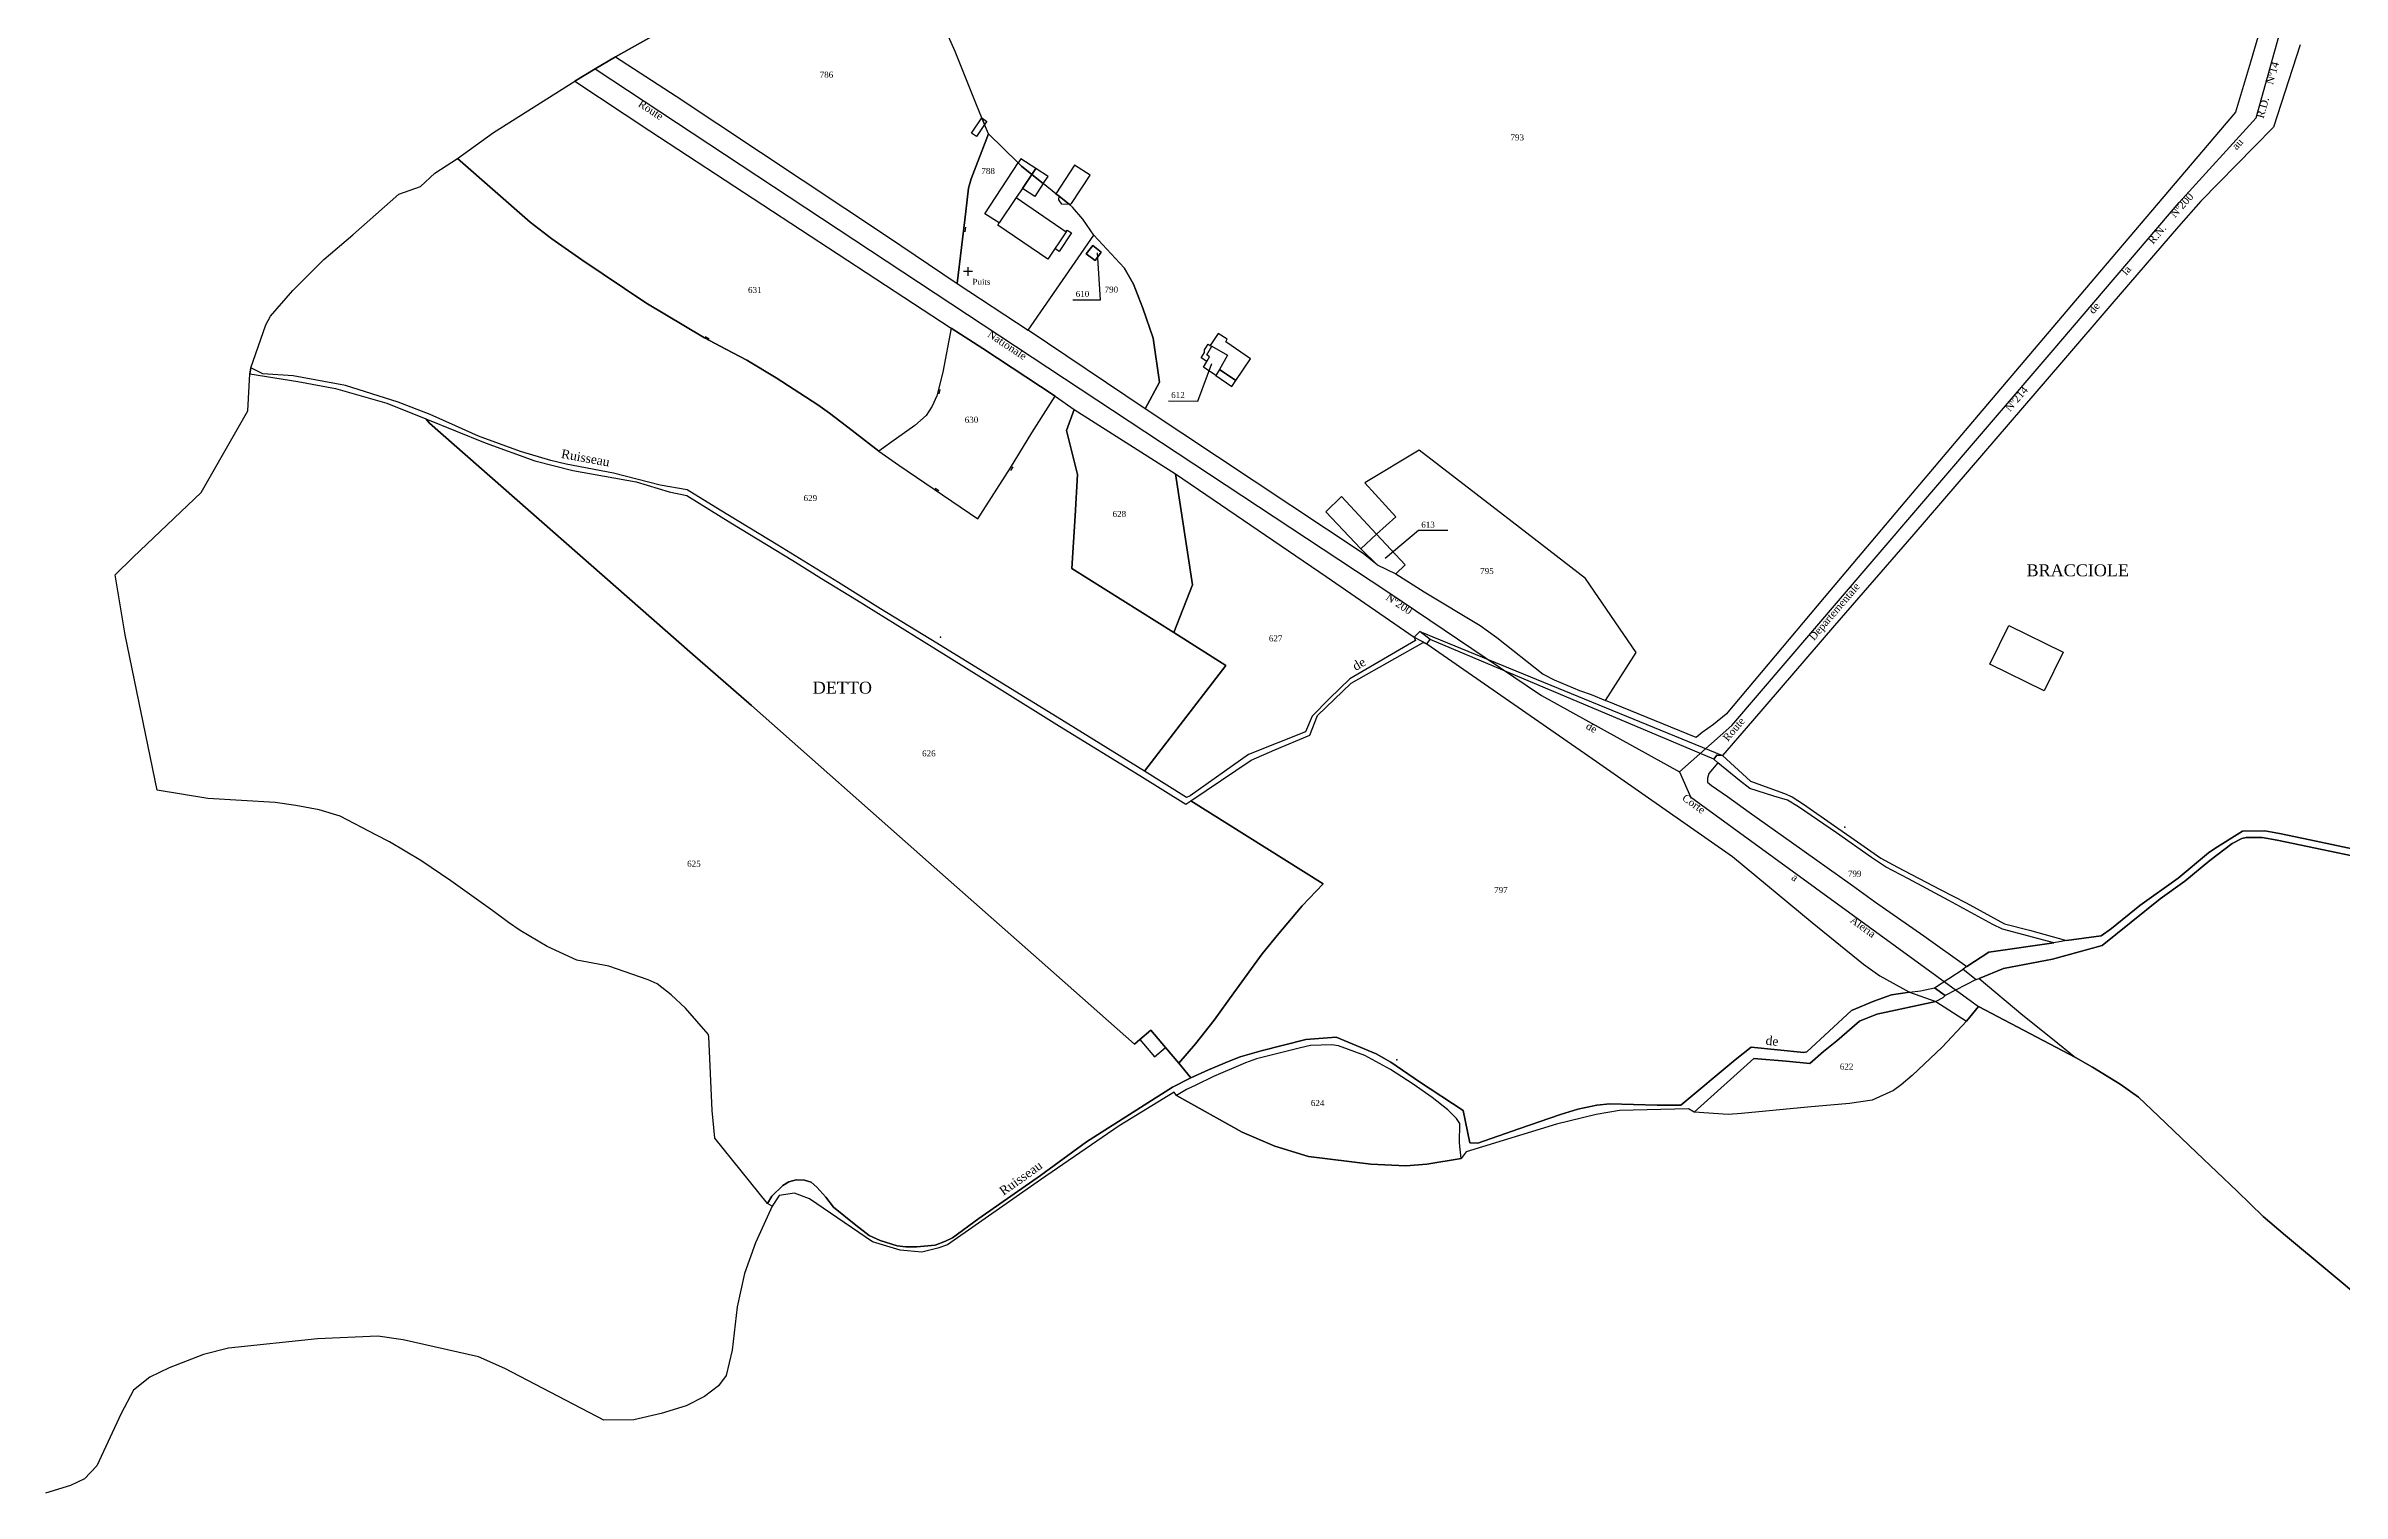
# Model space of a CAD drawing. Extents: x 1208104 to 1212743, y 6150498 to 6153217.
# Drawn here: x 1211456 to 1212223, y 6151225 to 6151709 of the extents above; entities that cross this region are included whole.
import ezdxf

# ---------------------------------------------------------------- set-up
doc = ezdxf.new("R2010")
doc.units = 0
doc.linetypes.add('CONTINU', pattern=[0])
doc.layers.get('0').update_dxf_attribs({"linetype": 'CONTINU'})
for name, color, linetype in [('1FLECHEFL', 7, 'CONTINU'), ('1LIEUDIT', 7, 'CONTINU'), ('1PARCELLE', 7, 'CONTINU'), ('1SECTION', 7, 'CONTINU'), ('1SUBDSECT', 7, 'CONTINU'), ('1TRONFLUV', 7, 'CONTINU'), ('1TROUPARCELLE', 7, 'CONTINU'), ('1ZONCOMM', 7, 'CONTINU'), ('3BATIDUR', 7, 'CONTINU'), ('3BATILEGER', 7, 'CONTINU'), ('3CALVAIRE', 7, 'CONTINU'), ('3CALVAIRETEX', 7, 'CONTINU'), ('3FISCLINE', 7, 'CONTINUOUS'), ('3FLECHEPAR', 7, 'CONTINU'), ('3LIEUDITTEX', 7, 'CONTINU'), ('3MURNONMI', 7, 'CONTINU'), ('3PARCELLETEX', 7, 'CONTINU'), ('3PISCINE', 7, 'CONTINUOUS'), ('3PONT', 7, 'CONTINU'), ('3TRONFLUVTEX', 7, 'CONTINU'), ('3ZONCOMMTEX', 7, 'CONTINU')]:
    doc.layers.add(name, color=color, linetype=linetype)
doc.styles.get("Standard").update_dxf_attribs({"font": 'Times New Roman'})

# ---------------------------------------------------------------- blocks, each defined once
blk = doc.blocks.new('MURNOMI')
blk.add_line((-0.75, 0.5), (0.75, 0.5))
blk = doc.blocks.new('FLECHRU1')
blk.add_point((0, 0))
blk = doc.blocks.new('DETATOPO')
for points in [[(-1.5, 0), (1.5, 0)], [(0, -1.5), (0, 1.5)]]:
    blk.add_lwpolyline(points)

msp = doc.modelspace()

# ---------------------------------------------------------------- linework, layer by layer
at = {"layer": '1LIEUDIT'}
msp.add_lwpolyline([(1211724.59, 6151749.61), (1211646.03, 6151705.49), (1211639.32, 6151701.45), (1211632.53, 6151697.38), (1211657.57, 6151680.72), (1211758.35, 6151614.8), (1211768.92, 6151607.96), (1211793.09, 6151591.99), (1211799.47, 6151587.63), (1211833.28, 6151566.06), (1211883.66, 6151531.69), (1211913.1, 6151511.48), (1211917.28, 6151509.2), (1211917.28, 6151509.2), (1211974.01, 6151469.94), (1212019.56, 6151438.18), (1212046.17, 6151416.05), (1212063.31, 6151402.15), (1212068.84, 6151398.19), (1212078.73, 6151392.82), (1212087.54, 6151389.66), (1212097.75, 6151383.05), (1212101.82, 6151388), (1212134.17, 6151370.95), (1212139.84, 6151367.69), (1212149.17, 6151362.02), (1212155.22, 6151357.63), (1212162, 6151351.28), (1212174.7, 6151339.14), (1212188.28, 6151326.23), (1212196.99, 6151317.81), (1212204.39, 6151311.39), (1212219.03, 6151299.23), (1212230.45, 6151289.64)], dxfattribs=at)
msp.add_lwpolyline([(1211917.28, 6151509.2), (1211974.01, 6151469.94), (1212019.56, 6151438.18), (1212046.17, 6151416.05), (1212063.31, 6151402.15), (1212068.84, 6151398.19), (1212078.73, 6151392.82), (1212087.54, 6151389.66), (1212097.75, 6151383.05), (1212089.66, 6151374.34), (1212079.59, 6151364.86), (1212075.97, 6151361.74), (1212073.33, 6151359.91), (1212066.24, 6151356.72), (1212058.67, 6151355.56), (1212044.6, 6151354.37), (1212022.52, 6151352.24), (1212018.08, 6151351.9), (1212006.77, 6151352.7), (1212004.83, 6151353.81), (1211981.77, 6151353.21), (1211973.94, 6151351.85), (1211960.67, 6151348.67), (1211930.43, 6151339.42), (1211928.84, 6151337.22), (1211917.34, 6151335.29), (1211910.33, 6151334.66), (1211898.64, 6151335.32), (1211877.73, 6151337.86), (1211866.49, 6151341.24), (1211855.64, 6151346), (1211833.62, 6151358.27), (1211832.89, 6151359.33), (1211814.51, 6151348.07), (1211788.19, 6151329.99), (1211757.11, 6151308.29), (1211753.8, 6151307.24), (1211748.44, 6151305.88), (1211741.26, 6151306.57), (1211731.95, 6151309.31), (1211710.94, 6151323.69), (1211705.89, 6151325.61), (1211700.81, 6151324.8), (1211698.45, 6151321.25), (1211696.88, 6151322.12), (1211679.29, 6151343.99), (1211678.39, 6151353.17), (1211677.26, 6151377.95), (1211677.03, 6151378.74), (1211669.45, 6151387.38), (1211664.73, 6151391.87), (1211660, 6151395.52), (1211656.95, 6151396.89), (1211643.82, 6151401.48), (1211633.12, 6151403.43), (1211623.24, 6151408.02), (1211614.18, 6151413.41), (1211610.29, 6151416.07), (1211605.02, 6151419.97), (1211591.02, 6151430.05), (1211580.94, 6151436.76), (1211570.5, 6151443.08), (1211565.89, 6151445.41), (1211553.97, 6151451.63), (1211547.04, 6151453.7), (1211539.15, 6151455.17), (1211532.3, 6151456.16), (1211509.73, 6151457.57), (1211492.85, 6151460.26), (1211482.09, 6151512.23), (1211478.83, 6151532.35), (1211484.83, 6151538.21), (1211507.54, 6151559.82), (1211523.2, 6151587.17), (1211523.79, 6151599.52), (1211524.14, 6151601.46), (1211529.13, 6151615.85), (1211530.71, 6151618.74), (1211538.16, 6151627.41), (1211548.51, 6151637.77), (1211558.22, 6151646), (1211573.66, 6151659.53), (1211580.89, 6151662.16), (1211585.72, 6151666.59), (1211593.29, 6151671.52), (1211605.24, 6151680.13), (1211632.53, 6151697.38), (1211657.57, 6151680.72), (1211758.35, 6151614.8), (1211768.92, 6151607.96), (1211793.09, 6151591.99), (1211799.47, 6151587.63), (1211833.28, 6151566.06), (1211883.66, 6151531.69), (1211913.1, 6151511.48), (1211917.28, 6151509.2)], close=True, dxfattribs=at)
at = {"layer": '1PARCELLE'}
for points in [[(1211724.59, 6151749.61), (1211646.03, 6151705.49), (1211666.34, 6151692.38), (1211736.63, 6151645.66), (1211760.31, 6151629.73), (1211763.21, 6151653.78), (1211764.12, 6151661.62), (1211764.99, 6151664.66), (1211770.78, 6151679.74), (1211769.49, 6151682.83), (1211768.52, 6151685.13), (1211766.72, 6151689.45), (1211759.6, 6151707.29), (1211755.77, 6151716.08), (1211752.61, 6151720.47), (1211742.86, 6151731.9), (1211724.59, 6151749.61)], [(1211593.29, 6151671.52), (1211605.24, 6151680.13), (1211632.53, 6151697.38), (1211657.57, 6151680.72), (1211758.35, 6151614.8), (1211755.55, 6151600.1), (1211753.46, 6151592.18), (1211751.97, 6151588.69), (1211749.92, 6151585.54), (1211746.2, 6151582.22), (1211740, 6151577.86), (1211734.13, 6151573.67), (1211725.21, 6151580.5), (1211717.64, 6151586.38), (1211713.74, 6151589.15), (1211699.74, 6151598.11), (1211689.98, 6151604.11), (1211682.94, 6151607.78), (1211675.82, 6151611.51), (1211656.16, 6151623.28), (1211634.87, 6151637.57), (1211624.79, 6151644.65), (1211617.57, 6151650.2), (1211593.29, 6151671.52)], [(1211784.04, 6151614.07), (1211805.99, 6151645.86), (1211802.28, 6151651.19), (1211798.86, 6151655.23), (1211797.82, 6151656.07), (1211794.36, 6151658.85), (1211793.31, 6151659.69), (1211789.09, 6151663.09), (1211785.28, 6151666.16), (1211781.85, 6151668.93), (1211780.69, 6151670.06), (1211770.78, 6151679.74), (1211764.99, 6151664.66), (1211764.12, 6151661.62), (1211763.21, 6151653.78), (1211760.31, 6151629.73), (1211784.04, 6151614.07)], [(1211524.14, 6151601.46), (1211529.13, 6151615.85), (1211530.71, 6151618.74), (1211538.16, 6151627.41), (1211548.51, 6151637.77), (1211558.22, 6151646), (1211573.66, 6151659.53), (1211580.89, 6151662.16), (1211585.72, 6151666.59), (1211593.29, 6151671.52), (1211617.57, 6151650.2), (1211624.79, 6151644.65), (1211634.87, 6151637.57), (1211656.16, 6151623.28), (1211675.82, 6151611.51), (1211682.94, 6151607.78), (1211689.98, 6151604.11), (1211699.74, 6151598.11), (1211713.74, 6151589.15), (1211717.64, 6151586.38), (1211725.21, 6151580.5), (1211734.13, 6151573.67), (1211740.83, 6151568.95), (1211767.2, 6151551.03), (1211778.09, 6151568.06), (1211785.32, 6151579.73), (1211793.09, 6151591.99), (1211799.47, 6151587.63), (1211796.9, 6151580.52), (1211800.57, 6151565.88), (1211799.71, 6151552.04), (1211798.64, 6151534.41), (1211832.69, 6151512.98), (1211850.15, 6151501.97), (1211822.9, 6151466.69), (1211793.79, 6151484.7), (1211764.5, 6151502.65), (1211753.51, 6151509.4), (1211734.72, 6151520.88), (1211720.6, 6151529.71), (1211700.38, 6151542.2), (1211681.06, 6151553.95), (1211669.98, 6151560.76), (1211660.98, 6151562.29), (1211645.45, 6151566.33), (1211629.53, 6151569.31), (1211624.45, 6151570.54), (1211614.35, 6151573.56), (1211600.29, 6151578.65), (1211592.54, 6151582.08), (1211584.14, 6151585.9), (1211573.46, 6151590.06), (1211555.78, 6151595.61), (1211538.28, 6151598.78), (1211528.11, 6151599.48), (1211524.14, 6151601.46)], [(1211784.04, 6151614.07), (1211805.99, 6151645.86), (1211816.18, 6151634.91), (1211819.22, 6151629.52), (1211822.34, 6151621.42), (1211825.84, 6151611.42), (1211827.96, 6151596.75), (1211823.13, 6151587.84), (1211784.04, 6151614.07)], [(1211805.62, 6151642.38), (1211803.46, 6151639.58), (1211806.44, 6151637.38), (1211808.45, 6151640.19), (1211805.62, 6151642.38)], [(1211734.13, 6151573.67), (1211740.83, 6151568.95), (1211767.2, 6151551.03), (1211778.09, 6151568.06), (1211785.32, 6151579.73), (1211793.09, 6151591.99), (1211768.92, 6151607.96), (1211758.35, 6151614.8), (1211755.55, 6151600.1), (1211753.46, 6151592.18), (1211751.97, 6151588.69), (1211749.92, 6151585.54), (1211746.2, 6151582.22), (1211740, 6151577.86), (1211734.13, 6151573.67)], [(1211847.96, 6151600.99), (1211846.77, 6151598.96), (1211842.69, 6151601.72), (1211843.82, 6151603.64), (1211841.92, 6151604.82), (1211843.04, 6151606.66), (1211842.97, 6151607.47), (1211844.18, 6151609.43), (1211844.92, 6151609), (1211845.43, 6151608.72), (1211850.72, 6151605.72), (1211847.96, 6151600.99)], [(1211484.83, 6151538.21), (1211507.54, 6151559.82), (1211523.2, 6151587.17), (1211523.79, 6151599.52), (1211539.91, 6151596.99), (1211552.44, 6151594.55), (1211569.59, 6151589.71), (1211582.69, 6151584.49), (1211583.88, 6151582.97), (1211670.91, 6151506.58), (1211691.49, 6151488.6), (1211750.76, 6151436.19), (1211787.76, 6151403.64), (1211819.56, 6151375.36), (1211821.39, 6151376.92), (1211825.09, 6151380.02), (1211830.01, 6151374.28), (1211834.42, 6151369), (1211838.42, 6151364.09), (1211832.29, 6151361.03), (1211821.55, 6151354.27), (1211803.53, 6151342.74), (1211788.19, 6151331.46), (1211779.41, 6151325.31), (1211767.51, 6151317.1), (1211758.79, 6151310.66), (1211756.45, 6151309.55), (1211752.9, 6151308.2), (1211746.8, 6151307.59), (1211743.1, 6151307.64), (1211740.3, 6151308.01), (1211734.54, 6151309.71), (1211730.88, 6151311.43), (1211726.43, 6151314.9), (1211718.92, 6151320.88), (1211716.43, 6151324.22), (1211713.35, 6151327.62), (1211711.44, 6151329.29), (1211709.21, 6151329.92), (1211706.5, 6151329.98), (1211704.02, 6151329.31), (1211701.98, 6151328.14), (1211698.32, 6151324.56), (1211696.88, 6151322.12), (1211679.29, 6151343.99), (1211678.39, 6151353.17), (1211677.26, 6151377.95), (1211677.03, 6151378.74), (1211669.45, 6151387.38), (1211664.73, 6151391.87), (1211660, 6151395.52), (1211656.95, 6151396.89), (1211643.82, 6151401.48), (1211633.12, 6151403.43), (1211623.24, 6151408.02), (1211614.18, 6151413.41), (1211610.29, 6151416.07), (1211605.02, 6151419.97), (1211591.02, 6151430.05), (1211580.94, 6151436.76), (1211570.5, 6151443.08), (1211565.89, 6151445.41), (1211553.97, 6151451.63), (1211547.04, 6151453.7), (1211539.15, 6151455.17), (1211532.3, 6151456.16), (1211509.73, 6151457.57), (1211492.85, 6151460.26), (1211482.09, 6151512.23), (1211478.83, 6151532.35), (1211484.83, 6151538.21)], [(1211834.42, 6151369), (1211830.01, 6151374.28), (1211825.09, 6151380.02), (1211821.39, 6151376.92), (1211819.56, 6151375.36), (1211787.76, 6151403.64), (1211750.76, 6151436.19), (1211691.49, 6151488.6), (1211670.91, 6151506.58), (1211583.88, 6151582.97), (1211582.69, 6151584.49), (1211602.55, 6151576.4), (1211619.09, 6151570.42), (1211631.85, 6151567.15), (1211652.96, 6151563.37), (1211663.99, 6151560.07), (1211669.92, 6151558.83), (1211684.62, 6151549.74), (1211705.39, 6151537.04), (1211714.97, 6151531.09), (1211726.6, 6151523.92), (1211752.45, 6151507.88), (1211773.46, 6151494.88), (1211794.56, 6151481.74), (1211821.4, 6151465.19), (1211836.75, 6151455.63), (1211838.45, 6151456.76), (1211882.63, 6151428.96), (1211875.66, 6151421.6), (1211867.27, 6151411.76), (1211862.29, 6151405.55), (1211852.77, 6151392.55), (1211846.24, 6151383.46), (1211840, 6151375.49), (1211834.42, 6151369)], [(1211833.28, 6151566.06), (1211838.98, 6151528.92), (1211832.69, 6151512.98), (1211798.64, 6151534.41), (1211799.71, 6151552.04), (1211800.57, 6151565.88), (1211796.9, 6151580.52), (1211799.47, 6151587.63), (1211833.28, 6151566.06)], [(1211977.05, 6151490.32), (1211987.37, 6151506.28), (1211970.36, 6151531.05), (1211945.86, 6151550.02), (1211914.82, 6151574.02), (1211896.62, 6151563.11), (1211906.99, 6151551.66), (1211900.55, 6151545.94), (1211910.04, 6151535.6), (1211906.93, 6151532.59), (1211916.48, 6151526.59), (1211935.12, 6151515.37), (1211940.71, 6151511.39), (1211956.28, 6151499.05), (1211959.92, 6151497.24), (1211968.37, 6151493.66), (1211972.31, 6151492.26), (1211977.05, 6151490.32)], [(1211833.28, 6151566.06), (1211883.66, 6151531.69), (1211913.1, 6151511.48), (1211913.5, 6151510.36), (1211891.61, 6151497.51), (1211884.82, 6151490.97), (1211878.97, 6151485.09), (1211876.74, 6151479.81), (1211857.72, 6151472.19), (1211838.2, 6151458.43), (1211837, 6151457.88), (1211822.9, 6151466.69), (1211850.15, 6151501.97), (1211832.69, 6151512.98), (1211838.98, 6151528.92), (1211833.28, 6151566.06)], [(1211900.55, 6151545.94), (1211888.83, 6151558.51), (1211883.54, 6151553.41), (1211895.26, 6151541), (1211900.72, 6151535.63), (1211906.93, 6151532.59), (1211910.04, 6151535.6), (1211900.55, 6151545.94)], [(1211838.42, 6151364.09), (1211834.42, 6151369), (1211840, 6151375.49), (1211846.24, 6151383.46), (1211852.77, 6151392.55), (1211862.29, 6151405.55), (1211867.27, 6151411.76), (1211875.66, 6151421.6), (1211882.63, 6151428.96), (1211838.45, 6151456.76), (1211858.61, 6151470.35), (1211866.52, 6151473.76), (1211878.24, 6151478.75), (1211880.78, 6151485.28), (1211892.01, 6151496.06), (1211906.62, 6151504.32), (1211916.15, 6151509.67), (1211917.28, 6151509.2), (1211974.01, 6151469.94), (1212019.56, 6151438.18), (1212046.17, 6151416.05), (1212063.31, 6151402.15), (1212068.84, 6151398.19), (1212078.73, 6151392.82), (1212072.66, 6151391.94), (1212066.83, 6151389.78), (1212059.31, 6151386.69), (1212044.41, 6151372.88), (1212043.43, 6151372.58), (1212025.81, 6151374.39), (1212020.43, 6151370.12), (1212002.25, 6151355.02), (1211994.38, 6151355.02), (1211978.52, 6151355.4), (1211974.13, 6151355), (1211967.77, 6151353.7), (1211962.04, 6151351.93), (1211948.13, 6151347.06), (1211934.39, 6151342.25), (1211931.71, 6151342.4), (1211929.44, 6151353.24), (1211914.91, 6151362.81), (1211905.35, 6151369.4), (1211900.39, 6151372.2), (1211887.03, 6151377.75), (1211876.83, 6151376.91), (1211861.9, 6151373.21), (1211854.91, 6151371.16), (1211851.24, 6151369.67), (1211844.38, 6151366.76), (1211838.42, 6151364.09)], [(1212105.21, 6151406.11), (1212126.98, 6151409.28), (1212109.79, 6151413.84), (1212106.56, 6151415.4), (1212091.84, 6151423.41), (1212078.41, 6151430.63), (1212070.74, 6151434.68), (1212066.05, 6151437.82), (1212054.27, 6151446.06), (1212041.65, 6151454.79), (1212037.95, 6151457), (1212033.36, 6151458.28), (1212025.29, 6151460.89), (1212021.89, 6151463.49), (1212014.67, 6151469.5), (1212011.61, 6151465.84), (1212011.12, 6151464.37), (1212011.2, 6151462.96), (1212012.51, 6151461.91), (1212017.84, 6151458.18), (1212025.09, 6151453), (1212039.3, 6151442.88), (1212059.69, 6151428.46), (1212067.03, 6151423.13), (1212083.53, 6151411.58), (1212097.85, 6151401.41), (1212105.21, 6151406.11)], [(1212067.8, 6151385.44), (1212087.54, 6151389.66), (1212097.75, 6151383.05), (1212089.66, 6151374.34), (1212079.59, 6151364.86), (1212075.97, 6151361.74), (1212073.33, 6151359.91), (1212066.24, 6151356.72), (1212058.67, 6151355.56), (1212044.6, 6151354.37), (1212022.52, 6151352.24), (1212018.08, 6151351.9), (1212006.77, 6151352.7), (1212026.71, 6151370.61), (1212037.52, 6151369.7), (1212045.36, 6151368.92), (1212050, 6151372.9), (1212054.37, 6151376.45), (1212062.02, 6151383.06), (1212067.8, 6151385.44)], [(1211836.96, 6151360.29), (1211833.62, 6151358.27), (1211855.64, 6151346), (1211866.49, 6151341.24), (1211877.73, 6151337.86), (1211898.64, 6151335.32), (1211910.33, 6151334.66), (1211917.34, 6151335.29), (1211928.84, 6151337.22), (1211928.28, 6151342.38), (1211928.4, 6151348.87), (1211927.23, 6151350.57), (1211924.3, 6151353.48), (1211919.14, 6151357.61), (1211912.77, 6151362.03), (1211905.21, 6151366.9), (1211896.6, 6151371.55), (1211887.78, 6151374.79), (1211885.57, 6151375.17), (1211878.4, 6151374.93), (1211875.13, 6151374.2), (1211860.44, 6151370.49), (1211856.74, 6151369.12), (1211846.03, 6151364.58), (1211840.1, 6151361.65), (1211836.96, 6151360.29)]]:
    msp.add_lwpolyline(points, close=True, dxfattribs=at)
for points in [[(1212195.96, 6151714.76), (1212192.72, 6151703.66), (1212187.7, 6151687.02), (1212139.08, 6151629.76), (1212098.54, 6151581.99), (1212077.12, 6151556.67), (1212050.22, 6151524.73), (1212017.36, 6151485.74), (1212013.16, 6151482.31), (1212009.43, 6151479.62), (1212007.38, 6151477.89), (1211977.05, 6151490.32), (1211977.05, 6151490.32), (1211987.37, 6151506.28), (1211970.36, 6151531.05), (1211945.86, 6151550.02), (1211914.82, 6151574.02), (1211896.62, 6151563.11), (1211906.99, 6151551.66), (1211900.55, 6151545.94), (1211888.83, 6151558.51), (1211883.54, 6151553.41), (1211895.26, 6151541), (1211900.72, 6151535.63), (1211896, 6151539.42), (1211823.13, 6151587.84), (1211827.96, 6151596.75), (1211825.84, 6151611.42), (1211822.34, 6151621.42), (1211819.22, 6151629.52), (1211816.18, 6151634.91), (1211805.99, 6151645.86), (1211802.28, 6151651.19), (1211798.86, 6151655.23), (1211797.82, 6151656.07), (1211794.36, 6151658.85), (1211793.31, 6151659.69), (1211789.09, 6151663.09), (1211785.28, 6151666.16), (1211781.85, 6151668.93), (1211780.69, 6151670.06), (1211770.78, 6151679.74), (1211769.49, 6151682.83), (1211768.52, 6151685.13), (1211766.72, 6151689.45), (1211759.6, 6151707.29), (1211755.77, 6151716.08)], [(1212209.34, 6151709.51), (1212200.38, 6151681.96), (1212194.01, 6151675.51), (1212176.08, 6151657.23), (1212168.63, 6151648.81), (1212146.4, 6151622.86), (1212129.54, 6151603.3), (1212107.55, 6151577.78), (1212080.19, 6151545.94), (1212053.63, 6151515.35), (1212026.24, 6151483.47), (1212016.14, 6151471.86), (1212025.51, 6151463.29), (1212036.88, 6151459.19), (1212039.43, 6151458.03), (1212043.22, 6151455.61), (1212054.78, 6151447.66), (1212059.09, 6151444.64), (1212069.16, 6151437.55), (1212074.74, 6151434.59), (1212089, 6151427.12), (1212097.71, 6151422.59), (1212110.43, 6151415.67), (1212118.78, 6151413.47), (1212118.78, 6151413.47), (1212131.24, 6151410.09), (1212142.79, 6151411.63), (1212146.24, 6151414.1), (1212155.71, 6151421.74), (1212168.53, 6151430.92), (1212178.68, 6151439.33), (1212180.8, 6151440.86), (1212190.1, 6151446.59), (1212197.52, 6151446.66), (1212202.42, 6151445.86), (1212212.57, 6151443.73), (1212230.98, 6151439.79)], [(1212226.75, 6151438.35), (1212219.25, 6151439.88), (1212201.67, 6151443.63), (1212196.61, 6151444.49), (1212191.3, 6151444.5), (1212189.81, 6151444.13), (1212186.61, 6151442.51), (1212179.14, 6151436.82), (1212170.72, 6151429.91), (1212162.48, 6151424.01), (1212143.14, 6151408.38), (1212126.55, 6151403.83), (1212110.12, 6151400.73), (1212101.98, 6151397.3), (1212116.64, 6151385.14), (1212126.55, 6151377.12), (1212134.17, 6151370.95), (1212139.84, 6151367.69), (1212149.17, 6151362.02), (1212155.22, 6151357.63), (1212162, 6151351.28), (1212174.7, 6151339.14), (1212188.28, 6151326.23), (1212196.99, 6151317.81), (1212204.39, 6151311.39), (1212219.03, 6151299.23), (1212230.45, 6151289.64)]]:
    msp.add_lwpolyline(points, dxfattribs=at)
at = {"layer": '1SECTION'}
msp.add_lwpolyline([(1212230.45, 6151289.64), (1212219.03, 6151299.23), (1212204.39, 6151311.39), (1212196.99, 6151317.81), (1212188.28, 6151326.23), (1212174.7, 6151339.14), (1212162, 6151351.28), (1212155.22, 6151357.63), (1212149.17, 6151362.02), (1212139.84, 6151367.69), (1212134.17, 6151370.95), (1212101.82, 6151388), (1212097.75, 6151383.05), (1212089.66, 6151374.34), (1212079.59, 6151364.86), (1212075.97, 6151361.74), (1212073.33, 6151359.91), (1212066.24, 6151356.72), (1212058.67, 6151355.56), (1212044.6, 6151354.37), (1212022.52, 6151352.24), (1212018.08, 6151351.9), (1212006.77, 6151352.7), (1212004.83, 6151353.81), (1211981.77, 6151353.21), (1211973.94, 6151351.85), (1211960.67, 6151348.67), (1211930.43, 6151339.42), (1211928.84, 6151337.22), (1211917.34, 6151335.29), (1211910.33, 6151334.66), (1211898.64, 6151335.32), (1211877.73, 6151337.86), (1211866.49, 6151341.24), (1211855.64, 6151346), (1211833.62, 6151358.27), (1211832.89, 6151359.33), (1211814.51, 6151348.07), (1211788.19, 6151329.99), (1211757.11, 6151308.29), (1211753.8, 6151307.24), (1211748.44, 6151305.88), (1211741.26, 6151306.57), (1211731.95, 6151309.31), (1211710.94, 6151323.69), (1211705.89, 6151325.61), (1211700.81, 6151324.8), (1211698.45, 6151321.25), (1211692.91, 6151308.95), (1211689.23, 6151298.75), (1211686.72, 6151287.55), (1211685.13, 6151273.09), (1211683.1, 6151264.58), (1211680.52, 6151261.13), (1211675.86, 6151257.65), (1211669.71, 6151254.51), (1211661.34, 6151251.95), (1211652.16, 6151249.85), (1211642.15, 6151249.63), (1211609.09, 6151266.97), (1211600.25, 6151270.85), (1211575.13, 6151276.59), (1211566.64, 6151277.76), (1211546.44, 6151276.9), (1211516.63, 6151273.76), (1211508.36, 6151271.65), (1211496.85, 6151267.2), (1211490.33, 6151264.08), (1211484.89, 6151259.75), (1211480.77, 6151251.91), (1211472.64, 6151234.42), (1211468.53, 6151230.09), (1211463.84, 6151227.86), (1211455.47, 6151225.31)], dxfattribs=at)
at = {"layer": '1SUBDSECT'}
msp.add_lwpolyline([(1212230.45, 6151289.64), (1212219.03, 6151299.23), (1212204.39, 6151311.39), (1212196.99, 6151317.81), (1212188.28, 6151326.23), (1212174.7, 6151339.14), (1212162, 6151351.28), (1212155.22, 6151357.63), (1212149.17, 6151362.02), (1212139.84, 6151367.69), (1212134.17, 6151370.95), (1212101.82, 6151388), (1212097.75, 6151383.05), (1212089.66, 6151374.34), (1212079.59, 6151364.86), (1212075.97, 6151361.74), (1212073.33, 6151359.91), (1212066.24, 6151356.72), (1212058.67, 6151355.56), (1212044.6, 6151354.37), (1212022.52, 6151352.24), (1212018.08, 6151351.9), (1212006.77, 6151352.7), (1212004.83, 6151353.81), (1211981.77, 6151353.21), (1211973.94, 6151351.85), (1211960.67, 6151348.67), (1211930.43, 6151339.42), (1211928.84, 6151337.22), (1211917.34, 6151335.29), (1211910.33, 6151334.66), (1211898.64, 6151335.32), (1211877.73, 6151337.86), (1211866.49, 6151341.24), (1211855.64, 6151346), (1211833.62, 6151358.27), (1211832.89, 6151359.33), (1211814.51, 6151348.07), (1211788.19, 6151329.99), (1211757.11, 6151308.29), (1211753.8, 6151307.24), (1211748.44, 6151305.88), (1211741.26, 6151306.57), (1211731.95, 6151309.31), (1211710.94, 6151323.69), (1211705.89, 6151325.61), (1211700.81, 6151324.8), (1211698.45, 6151321.25), (1211698.45, 6151321.25), (1211696.88, 6151322.12), (1211679.29, 6151343.99), (1211678.39, 6151353.17), (1211677.26, 6151377.95), (1211677.03, 6151378.74), (1211669.45, 6151387.38), (1211664.73, 6151391.87), (1211660, 6151395.52), (1211656.95, 6151396.89), (1211643.82, 6151401.48), (1211633.12, 6151403.43), (1211623.24, 6151408.02), (1211614.18, 6151413.41), (1211610.29, 6151416.07), (1211605.02, 6151419.97), (1211591.02, 6151430.05), (1211580.94, 6151436.76), (1211570.5, 6151443.08), (1211565.89, 6151445.41), (1211553.97, 6151451.63), (1211547.04, 6151453.7), (1211539.15, 6151455.17), (1211532.3, 6151456.16), (1211509.73, 6151457.57), (1211492.85, 6151460.26), (1211482.09, 6151512.23), (1211478.83, 6151532.35), (1211484.83, 6151538.21), (1211507.54, 6151559.82), (1211523.2, 6151587.17), (1211523.79, 6151599.52), (1211524.14, 6151601.46), (1211529.13, 6151615.85), (1211530.71, 6151618.74), (1211538.16, 6151627.41), (1211548.51, 6151637.77), (1211558.22, 6151646), (1211573.66, 6151659.53), (1211580.89, 6151662.16), (1211585.72, 6151666.59), (1211593.29, 6151671.52), (1211605.24, 6151680.13), (1211632.53, 6151697.38), (1211639.32, 6151701.45), (1211646.03, 6151705.49), (1211724.59, 6151749.61)], dxfattribs=at)
at = {"layer": '1TRONFLUV'}
for points in [[(1211917.28, 6151509.2), (1211918.42, 6151510.67), (1211914.94, 6151513.33), (1211913.1, 6151511.48), (1211913.5, 6151510.36), (1211891.61, 6151497.51), (1211884.82, 6151490.97), (1211878.97, 6151485.09), (1211876.74, 6151479.81), (1211857.72, 6151472.19), (1211838.2, 6151458.43), (1211837, 6151457.88), (1211822.9, 6151466.69), (1211793.79, 6151484.7), (1211764.5, 6151502.65), (1211753.51, 6151509.4), (1211734.72, 6151520.88), (1211720.6, 6151529.71), (1211700.38, 6151542.2), (1211681.06, 6151553.95), (1211669.98, 6151560.76), (1211660.98, 6151562.29), (1211645.45, 6151566.33), (1211629.53, 6151569.31), (1211624.45, 6151570.54), (1211614.35, 6151573.56), (1211600.29, 6151578.65), (1211592.54, 6151582.08), (1211584.14, 6151585.9), (1211573.46, 6151590.06), (1211555.78, 6151595.61), (1211538.28, 6151598.78), (1211528.11, 6151599.48), (1211524.14, 6151601.46), (1211523.79, 6151599.52), (1211539.91, 6151596.99), (1211552.44, 6151594.55), (1211569.59, 6151589.71), (1211582.69, 6151584.49), (1211602.55, 6151576.4), (1211619.09, 6151570.42), (1211631.85, 6151567.15), (1211652.96, 6151563.37), (1211663.99, 6151560.07), (1211669.92, 6151558.83), (1211684.62, 6151549.74), (1211705.39, 6151537.04), (1211714.97, 6151531.09), (1211726.6, 6151523.92), (1211752.45, 6151507.88), (1211773.46, 6151494.88), (1211794.56, 6151481.74), (1211821.4, 6151465.19), (1211836.75, 6151455.63), (1211838.45, 6151456.76), (1211858.61, 6151470.35), (1211866.52, 6151473.76), (1211878.24, 6151478.75), (1211880.78, 6151485.28), (1211892.01, 6151496.06), (1211906.62, 6151504.32), (1211916.15, 6151509.67), (1211917.28, 6151509.2)], [(1212131.24, 6151410.09), (1212126.98, 6151409.28), (1212109.79, 6151413.84), (1212106.56, 6151415.4), (1212091.84, 6151423.41), (1212078.41, 6151430.63), (1212070.74, 6151434.68), (1212066.05, 6151437.82), (1212054.27, 6151446.06), (1212041.65, 6151454.79), (1212037.95, 6151457), (1212033.36, 6151458.28), (1212025.29, 6151460.89), (1212021.89, 6151463.49), (1212014.67, 6151469.5), (1212013.25, 6151470.71), (1212014.34, 6151472.01), (1212016.14, 6151471.86), (1212025.51, 6151463.29), (1212036.88, 6151459.19), (1212039.43, 6151458.03), (1212043.22, 6151455.61), (1212054.78, 6151447.66), (1212059.09, 6151444.64), (1212069.16, 6151437.55), (1212074.74, 6151434.59), (1212089, 6151427.12), (1212097.71, 6151422.59), (1212110.43, 6151415.67), (1212118.78, 6151413.47), (1212131.24, 6151410.09)], [(1212087.54, 6151389.66), (1212067.8, 6151385.44), (1212062.02, 6151383.06), (1212054.37, 6151376.45), (1212050, 6151372.9), (1212045.36, 6151368.92), (1212037.52, 6151369.7), (1212026.71, 6151370.61), (1212006.77, 6151352.7), (1212004.83, 6151353.81), (1211981.77, 6151353.21), (1211973.94, 6151351.85), (1211960.67, 6151348.67), (1211930.43, 6151339.42), (1211928.84, 6151337.22), (1211928.28, 6151342.38), (1211928.4, 6151348.87), (1211927.23, 6151350.57), (1211924.3, 6151353.48), (1211919.14, 6151357.61), (1211912.77, 6151362.03), (1211905.21, 6151366.9), (1211896.6, 6151371.55), (1211887.78, 6151374.79), (1211885.57, 6151375.17), (1211878.4, 6151374.93), (1211875.13, 6151374.2), (1211860.44, 6151370.49), (1211856.74, 6151369.12), (1211846.03, 6151364.58), (1211840.1, 6151361.65), (1211836.96, 6151360.29), (1211833.62, 6151358.27), (1211832.89, 6151359.33), (1211814.51, 6151348.07), (1211788.19, 6151329.99), (1211757.11, 6151308.29), (1211753.8, 6151307.24), (1211748.44, 6151305.88), (1211741.26, 6151306.57), (1211731.95, 6151309.31), (1211710.94, 6151323.69), (1211705.89, 6151325.61), (1211700.81, 6151324.8), (1211698.45, 6151321.25), (1211696.88, 6151322.12), (1211698.32, 6151324.56), (1211701.98, 6151328.14), (1211704.02, 6151329.31), (1211706.5, 6151329.98), (1211709.21, 6151329.92), (1211711.44, 6151329.29), (1211713.35, 6151327.62), (1211716.43, 6151324.22), (1211718.92, 6151320.88), (1211726.43, 6151314.9), (1211730.88, 6151311.43), (1211734.54, 6151309.71), (1211740.3, 6151308.01), (1211743.1, 6151307.64), (1211746.8, 6151307.59), (1211752.9, 6151308.2), (1211756.45, 6151309.55), (1211758.79, 6151310.66), (1211767.51, 6151317.1), (1211779.41, 6151325.31), (1211788.19, 6151331.46), (1211803.53, 6151342.74), (1211821.55, 6151354.27), (1211832.29, 6151361.03), (1211838.42, 6151364.09), (1211844.38, 6151366.76), (1211851.24, 6151369.67), (1211854.91, 6151371.16), (1211861.9, 6151373.21), (1211876.83, 6151376.91), (1211887.03, 6151377.75), (1211900.39, 6151372.2), (1211905.35, 6151369.4), (1211914.91, 6151362.81), (1211929.44, 6151353.24), (1211931.71, 6151342.4), (1211934.39, 6151342.25), (1211948.13, 6151347.06), (1211962.04, 6151351.93), (1211967.77, 6151353.7), (1211974.13, 6151355), (1211978.52, 6151355.4), (1211994.38, 6151355.02), (1212002.25, 6151355.02), (1212020.43, 6151370.12), (1212025.81, 6151374.39), (1212043.43, 6151372.58), (1212044.41, 6151372.88), (1212059.31, 6151386.69), (1212066.83, 6151389.78), (1212072.66, 6151391.94), (1212078.73, 6151392.82), (1212082.42, 6151393.25), (1212087.1, 6151394.28), (1212090.62, 6151391.62), (1212089.8, 6151390.91), (1212087.54, 6151389.66)]]:
    msp.add_lwpolyline(points, close=True, dxfattribs=at)
msp.add_lwpolyline([(1212230.98, 6151439.79), (1212212.57, 6151443.73), (1212202.42, 6151445.86), (1212197.52, 6151446.66), (1212190.1, 6151446.59), (1212180.8, 6151440.86), (1212178.68, 6151439.33), (1212168.53, 6151430.92), (1212155.71, 6151421.74), (1212146.24, 6151414.1), (1212142.79, 6151411.63), (1212131.24, 6151410.09), (1212126.98, 6151409.28), (1212126.98, 6151409.28), (1212105.21, 6151406.11), (1212097.85, 6151401.41), (1212096.66, 6151400.46), (1212100.95, 6151397.01), (1212101.98, 6151397.3), (1212110.12, 6151400.73), (1212126.55, 6151403.83), (1212143.14, 6151408.38), (1212162.48, 6151424.01), (1212170.72, 6151429.91), (1212179.14, 6151436.82), (1212186.61, 6151442.51), (1212189.81, 6151444.13), (1212191.3, 6151444.5), (1212196.61, 6151444.49), (1212201.67, 6151443.63), (1212219.25, 6151439.88), (1212226.75, 6151438.35)], dxfattribs=at)
at = {"layer": '1TROUPARCELLE'}
for points in [[(1211803.46, 6151639.58), (1211805.62, 6151642.38), (1211808.45, 6151640.19), (1211806.44, 6151637.38), (1211803.46, 6151639.58)], [(1211842.69, 6151601.72), (1211843.82, 6151603.64), (1211841.92, 6151604.82), (1211843.04, 6151606.66), (1211842.97, 6151607.47), (1211844.18, 6151609.43), (1211844.92, 6151609), (1211845.43, 6151608.72), (1211850.72, 6151605.72), (1211847.96, 6151600.99), (1211846.77, 6151598.96), (1211842.69, 6151601.72)]]:
    msp.add_lwpolyline(points, close=True, dxfattribs=at)
at = {"layer": '1ZONCOMM'}
for points in [[(1212001.82, 6151466.44), (1212019.35, 6151481.89), (1212064.92, 6151535.21), (1212126.03, 6151606.6), (1212168.89, 6151656.81), (1212194.58, 6151685.04), (1212202.7, 6151714.29), (1212207.79, 6151737.89)], [(1211639.32, 6151701.45), (1211904.3, 6151526.6), (1211955.65, 6151491.96), (1212001.82, 6151466.44), (1212005.44, 6151458.12), (1212101.82, 6151388)]]:
    msp.add_lwpolyline(points, dxfattribs=at)
at = {"layer": '3BATIDUR'}
for points in [[(1211766.76, 6151678.89), (1211765.1, 6151680.01), (1211768.52, 6151685.13), (1211769.49, 6151682.83), (1211766.76, 6151678.89)], [(1211769.49, 6151682.83), (1211768.52, 6151685.13), (1211770.21, 6151683.87), (1211769.49, 6151682.83)], [(1211782.12, 6151661.48), (1211780.07, 6151658.45), (1211796.78, 6151647.01), (1211790.61, 6151637.89), (1211773.89, 6151649.24), (1211774.35, 6151649.94), (1211769.59, 6151653.04), (1211780.69, 6151670.06), (1211781.85, 6151668.93), (1211785.28, 6151666.16), (1211782.12, 6151661.48)], [(1211786.61, 6151668.14), (1211781.56, 6151671.4), (1211780.69, 6151670.06), (1211781.85, 6151668.93), (1211785.28, 6151666.16), (1211786.61, 6151668.14)], [(1211803.46, 6151639.58), (1211805.62, 6151642.38), (1211808.45, 6151640.19), (1211806.44, 6151637.38), (1211803.46, 6151639.58)], [(1211853.48, 6151597.22), (1211858.41, 6151604.49), (1211850.17, 6151610.22), (1211850.62, 6151611.04), (1211847.58, 6151612.98), (1211844.92, 6151609), (1211845.43, 6151608.72), (1211850.72, 6151605.72), (1211847.96, 6151600.99), (1211853.48, 6151597.22)], [(1211846.77, 6151598.96), (1211842.69, 6151601.72), (1211843.82, 6151603.64), (1211844.72, 6151605.15), (1211843.73, 6151605.8), (1211845.43, 6151608.72), (1211850.72, 6151605.72), (1211847.96, 6151600.99), (1211846.77, 6151598.96)], [(1212111.96, 6151515.34), (1212130.1, 6151506.4), (1212123.69, 6151493.51), (1212105.62, 6151502.49), (1212111.96, 6151515.34)]]:
    msp.add_lwpolyline(points, close=True, dxfattribs=at)
at = {"layer": '3BATILEGER'}
for points in [[(1211782.12, 6151661.48), (1211785.28, 6151666.16), (1211789.09, 6151663.09), (1211786.26, 6151658.84), (1211782.12, 6151661.48)], [(1211786.61, 6151668.14), (1211785.28, 6151666.16), (1211789.09, 6151663.09), (1211790.69, 6151665.5), (1211786.61, 6151668.14)], [(1211853.48, 6151597.22), (1211847.96, 6151600.99), (1211846.77, 6151598.96), (1211852.18, 6151595.3), (1211853.48, 6151597.22)], [(1211900.55, 6151545.94), (1211888.83, 6151558.51), (1211883.54, 6151553.41), (1211895.26, 6151541), (1211900.55, 6151545.94)]]:
    msp.add_lwpolyline(points, close=True, dxfattribs=at)
at = {"layer": '3FISCLINE'}
for points in [[(1211780.07, 6151658.45), (1211774.35, 6151649.94)], [(1211796.78, 6151647.01), (1211797.13, 6151647.56), (1211798.57, 6151646.69), (1211794.36, 6151640.42), (1211792.98, 6151641.41)], [(1211821.39, 6151376.92), (1211826.24, 6151371.12), (1211830.01, 6151374.28)], [(1211834.42, 6151369), (1211838.42, 6151364.09)]]:
    msp.add_lwpolyline(points, dxfattribs=at)
at = {"layer": '3FLECHEPAR'}
for points in [[(1211799, 6151624.22), (1211808.24, 6151624.2), (1211807.21, 6151639.9)], [(1211830.95, 6151590.42), (1211840.73, 6151590.4), (1211845.45, 6151602.99)], [(1211924.35, 6151547.07), (1211914.56, 6151547.08), (1211903.41, 6151537.76)]]:
    msp.add_lwpolyline(points, dxfattribs=at)
at = {"layer": '3PISCINE'}
for points in [[(1211793.31, 6151659.69), (1211794.36, 6151658.85), (1211797.82, 6151656.07), (1211798.55, 6151656.45), (1211804.79, 6151665.94), (1211799.57, 6151669.25), (1211793.31, 6151659.69)], [(1211795.28, 6151656.26), (1211794.35, 6151657.71), (1211794.36, 6151658.85), (1211797.82, 6151656.07), (1211795.28, 6151656.26)]]:
    msp.add_lwpolyline(points, close=True, dxfattribs=at)
at = {"layer": '3PONT'}
for points in [[(1211918.42, 6151510.67), (1211914.94, 6151513.33), (1212016.14, 6151471.86), (1212014.34, 6151472.01), (1212013.25, 6151470.71), (1211918.42, 6151510.67)], [(1212090.62, 6151391.62), (1212087.1, 6151394.28), (1212096.66, 6151400.46), (1212100.95, 6151397.01), (1212090.62, 6151391.62)]]:
    msp.add_lwpolyline(points, close=True, dxfattribs=at)

# ---------------------------------------------------------------- block references
at = {"layer": '1FLECHEFL'}
for p, rotation in [((1211754.78, 6151511.49), 327.7), ((1212057.14, 6151447.92), 327.3), ((1211907.25, 6151370.11), 327.8)]:
    msp.add_blockref('FLECHRU1', p, dxfattribs=dict(at, rotation=rotation))
at = {"layer": '3CALVAIRE', "rotation": 90}
msp.add_blockref('DETATOPO', (1211763.94, 6151633.71), dxfattribs=at)
at = {"layer": '3MURNONMI'}
for p, rotation in [((1211762.48, 6151647.81), 263.2), ((1211676.47, 6151611.16), 332.3), ((1211753.86, 6151593.69), 255.3), ((1211778.09, 6151568.06), 237.5), ((1211753.28, 6151560.49), 325.8)]:
    msp.add_blockref('MURNOMI', p, dxfattribs=dict(at, rotation=rotation))

# ---------------------------------------------------------------- texts
at = {"layer": '3CALVAIRETEX'}
msp.add_text('Puits', height=2, dxfattribs=at).set_placement((1211765.4, 6151629.27))
at = {"layer": '3LIEUDITTEX'}
for s, p in [('BRACCIOLE', (1212117.84, 6151531.82)), ('DETTO', (1211712.02, 6151492.58))]:
    msp.add_text(s, height=4, dxfattribs=at).set_placement(p)
at = {"layer": '3PARCELLETEX'}
for s, p in [('786', (1211714.33, 6151698.51)), ('793', (1211945.29, 6151677.54)), ('788', (1211768.39, 6151666.32)), ('631', (1211690.38, 6151626.55)), ('610', (1211799.94, 6151625.22)), ('790', (1211809.59, 6151626.67)), ('612', (1211831.87, 6151591.42)), ('630', (1211762.83, 6151583.16)), ('629', (1211708.96, 6151556.96)), ('628', (1211812.27, 6151551.65)), ('613', (1211915.48, 6151548.08)), ('795', (1211935.17, 6151532.59)), ('627', (1211864.52, 6151510.06)), ('626', (1211748.58, 6151471.6)), ('625', (1211670.02, 6151434.71)), ('797', (1211939.84, 6151425.93)), ('799', (1212058.12, 6151431.39)), ('622', (1212055.42, 6151366.9)), ('624', (1211878.56, 6151354.73))]:
    msp.add_text(s, height=2, dxfattribs=at).set_placement(p)
at = {"layer": '3TRONFLUVTEX'}
for s, rotation, p in [('Ruisseau', 349.7, (1211627.73, 6151571.4)), ('de', 30.4, (1211893.55, 6151500.14)), ('de', 354.3, (1212030.5, 6151375.21)), ('Ruisseau', 35.5, (1211775.78, 6151324.66))]:
    msp.add_text(s, height=3, rotation=rotation, dxfattribs=at).set_placement(p)
at = {"layer": '3ZONCOMMTEX'}
for s, rotation, p in [('Nº14', 74.6, (1212200.23, 6151696.03)), ('Route', 326.7, (1211653.42, 6151689.15)), ('R.D.', 74.6, (1212197.09, 6151684.72)), ('au', 47.6, (1212188.09, 6151674.18)), ('Nº200', 47.7, (1212167.45, 6151651.5)), ('R.N.', 49.5, (1212160.11, 6151642.67)), ('la', 49.5, (1212151.23, 6151632.26)), ('de', 49.5, (1212140.21, 6151619.35)), ('Nationale', 326.7, (1211770.22, 6151612.1)), ('Nº214', 49.5, (1212112.29, 6151586.69)), ('Départementale', 49.5, (1212046.77, 6151510.14)), ('Nº200', 326.2, (1211903.41, 6151524.18)), ('de', 331.2, (1211970.28, 6151481)), ('Route', 49.5, (1212017.98, 6151476.42)), ('Corte', 324.2, (1212002.47, 6151457.19)), ('à ', 324.2, (1212039, 6151430.6)), ('Aleria', 324.2, (1212058.6, 6151416.35))]:
    msp.add_text(s, height=2.5, rotation=rotation, dxfattribs=at).set_placement(p)

doc.saveas('drawing.dxf')
